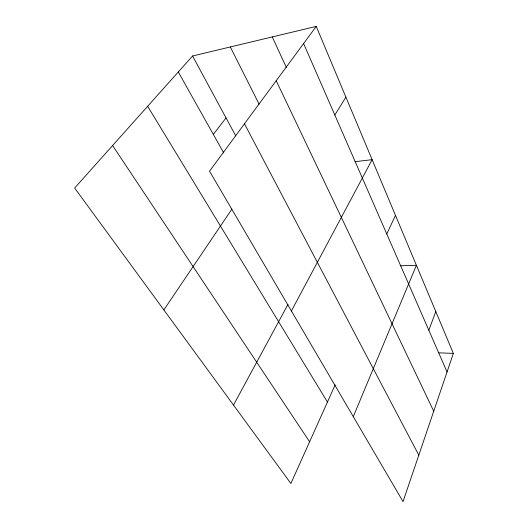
<?xml version="1.0" encoding="UTF-8"?>
<svg xmlns="http://www.w3.org/2000/svg" width="528" height="528" viewBox="0 0 528 528"><rect width="100%" height="100%" fill="white"/><g stroke="black" fill="none" stroke-linecap="round" stroke-linejoin="round"><path stroke-width="0.79" d="M453.347 353.404L403.036 501.6L209.53 171.178L316.246 26.4L453.347 353.404L438.775 352.816M428.828 330.251L435.818 311.586M353.291 416.658L416.407 265.294L400.158 265.769M335.141 384.919L290.888 483.49L74.653 188.041L192.568 55.988L316.246 26.4M386.773 233.963L395.479 215.371M291.397 310.966L372.128 159.674L354.922 161.7M233.495 405.068L288.004 304.359M334.825 115.018L345.906 97.132M163.852 309.923L231.865 209.128M213.345 134.416L226.037 117.909M112.609 145.53L309.613 441.784M147.649 106.286L327.452 402.052M178.292 71.973L223.78 153.001M192.568 55.988L235.772 135.907M244.464 123.79L418.803 455.149M230.333 46.952L259.116 104.194M276.217 80.711L433.719 411.226M272.263 36.92L286.321 67.366M303.607 43.547L447.051 371.963"/></g></svg>
